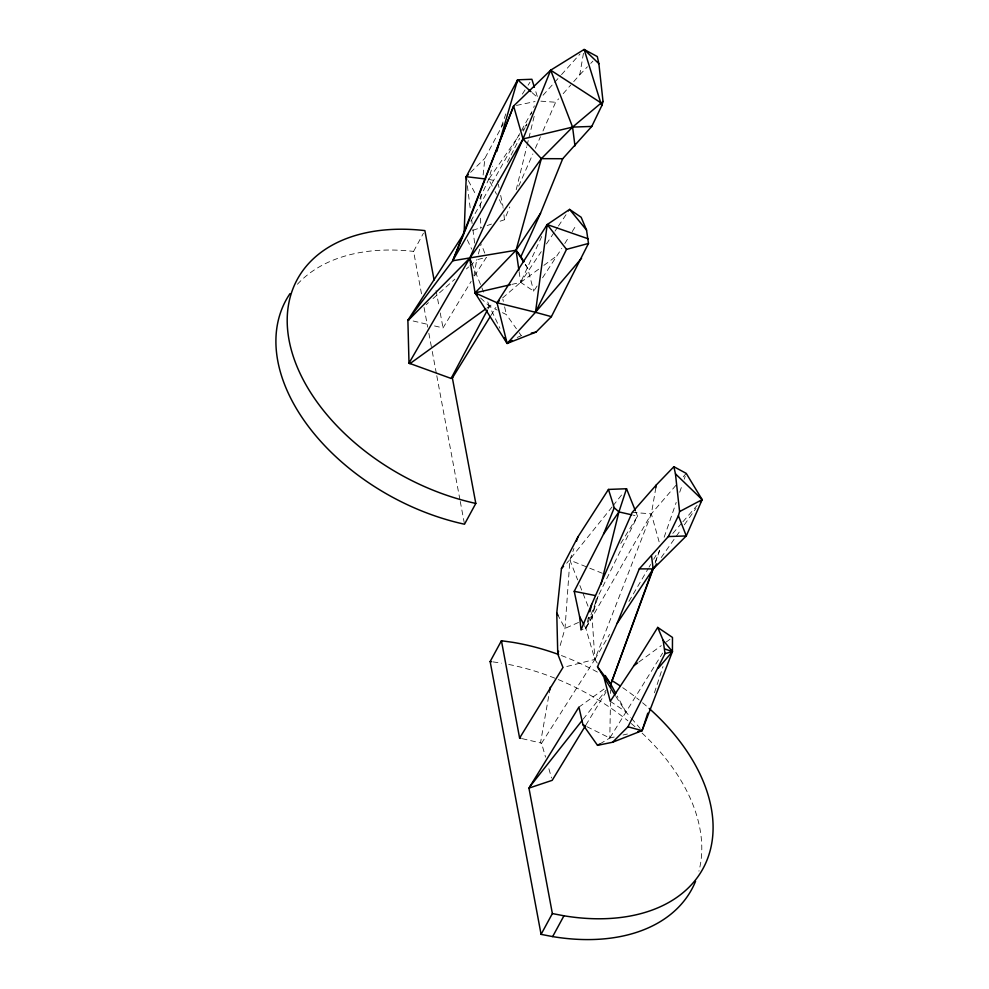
<?xml version="1.0" encoding="UTF-8"?>
<svg xmlns="http://www.w3.org/2000/svg" width="989" height="989" viewBox="0 0 989 989"><rect width="100%" height="100%" fill="white"/><g stroke="black" fill="none" stroke-linecap="round" stroke-linejoin="round"><path stroke-width="0.74" stroke-dasharray="4.95 3.71" d="M599.989 743.889L609.805 738.029L610.448 702.66M610.621 693.437L610.67 690.359M481.074 194.474L480.32 207.95M483.127 175.004L484.882 158.314L503.302 123.712M573.731 81.63L579.764 74.756L583.609 52.429M655.843 487.8L651.355 513.835L594.884 659.403L541.576 743.258L545.557 757.154M473.929 275.733L476.735 259.761L486.403 257.325L474.473 275.943M541.576 743.258L540.501 742.9L549.723 690.334M596.33 598.617L592.077 616.493L585.834 628.299L581.038 629.906M516.209 189.752L526.704 146.829M527.063 145.346L528.509 139.424M528.88 137.953L534.307 115.75M597.269 663.125L594.884 659.403L585.834 628.299L588.764 616.32M478.355 254L481.21 243.912M560.194 645.508L565.016 628.398L569.887 560.157L573.929 548.487M479.85 198.702L488.64 179.368L492.485 166.201M635.89 512.042L637.546 516.147L598.122 596.12L592.077 616.493L594.884 659.403L562.976 667.464M654.434 692.782L662.989 666.574M664.163 537.237L676.204 502.412M679.703 492.25L682.212 484.993M684.215 479.183L685.229 476.29M501.398 126.679L505.824 113.896M655.175 563.186L659.663 550.267M655.41 561.789L659.601 550.267M584.45 625.691L585.834 628.299L598.122 596.12M530.982 114.094L531.649 112.449M533.664 107.504L534.332 105.86M500.137 221.202L504.464 219.756L509.792 206.973M518.669 186.142L532.848 153.975M535.383 148.226L540.439 136.742M542.973 130.993L555.633 102.263L558.649 98.826M502.647 297.899L520.659 282.36L542.157 235.567M507.419 162.109L510.472 156.151M511.09 154.964L514.144 149.005M514.75 147.806L519.645 138.275M523.305 131.129L525.134 127.544M525.752 126.357L526.964 123.971L522.612 130.264M488.022 308.939L489.468 306.219L492.979 303.697M421.499 293.844L413.575 251.404L423.453 233.194M470.863 221.19L520.783 131.673M521.524 130.338L531.958 111.633M585.834 628.299L651.355 513.835L677.255 483.782M594.884 659.403L609.583 634.369M628.93 601.423L648.277 568.477M649.044 567.154L650.601 564.521M653.692 559.255L656.016 555.299M434.505 325.937L443.035 327.915L471.123 281.408M586.971 726.73L609.805 738.029L662.655 653.086M585.896 725.024L605.973 692.115M490.841 315.615L495.909 307.406M620.746 543.418L637.546 516.147L633.244 515.17M542.565 277.798L561.789 248.35M564.768 243.566L569.244 236.396M572.211 231.611L576.686 224.429M522.365 94.091L525.53 89.158M528.077 85.202L529.98 82.235M511.832 284.399L520.659 282.36L533.701 291.162L538.127 284.473M519.114 271.654L520.659 282.36L541.255 251.639M546.41 243.962L554.137 232.44M554.99 231.166L557.573 227.322M558.426 226.036L568.724 210.682M492.238 186.13L488.64 179.368L519.126 135.308M661.196 557.586L675.438 537.423M676.34 536.162L680.791 529.869M684.351 524.825L695.922 508.445M583.164 719.164L606.022 690.235M612.129 506.9L566.722 563.273M613.093 505.688L622.687 493.585M683.238 476.846L686.23 473.385M672.804 533.417L681.916 522.921M682.929 521.759L697.097 505.453M563.174 93.671L570.715 85.066M543.06 95.228L560.503 75.77M561.529 74.62L580.011 54.024M579.764 74.756L587.441 66.795M590.73 63.383L592.918 61.108M470.616 172.37L484.882 158.314M426.135 304.686L428.435 302.646M433.034 298.567L454.891 279.17M466.388 268.959L468.687 266.919M469.837 265.893L476.735 259.761M520.659 282.36L538.993 268.946M543.876 265.361L557.326 255.533M638.882 662.037L661.282 645.632M666.265 641.997L669.998 639.265M486.984 308.012L489.468 306.219L497.269 310.076M578.911 707.11L604.65 688.616M517.185 337.447L523.787 334.616M578.54 622.44L565.016 628.398L558.13 615.541M588.022 618.273L592.077 616.493L590.965 613.674M472.791 230.326L481.433 227.445M487.181 225.529L491.508 224.083M609.805 738.029L614.206 737.028M623.008 735.012L627.409 734.011M516.481 105.427L535.061 101.546M540.872 101.162L555.633 102.263M632.206 512.413L651.355 513.835L660.256 545.928M493.029 661.901L501.608 663.162M488.64 179.368L497.652 181.172M413.155 320.992L428.101 324.454M522.217 738.672L540.501 742.9M602.35 573.286L569.887 560.157L577.65 579.875M502.474 312.66L506.38 314.589L516.406 328.756M610.275 701.312L625.777 711.759L630.574 717.322M532.107 92.669L537.682 97.614L534.789 88.454M480.592 298.023L489.468 306.219L499.94 328.274M631.538 718.422L640.167 728.436M519.138 332.625L520.956 335.197M525.221 264.471L527.73 268.34L533.701 291.162M615.863 696.404L625.777 711.759L617.21 696.021M525.456 264.446L527.73 268.34M468.316 180.604L475.993 194.981M495.118 191.545L496.552 194.252M499.433 199.654L503.203 208.086M467.303 239.857L471.704 249.141M472.037 263.84L483.658 292.089M487.725 301.979L489.468 306.219M579.875 585.513L588.195 606.628M484.771 253.135L481.853 245.593M548.87 768.75L551.528 778.009M502.845 299.173L503.352 301.373M504.613 306.874L506.38 314.589M498.32 184.337L499 187.49M500.669 195.377L503.03 206.417M436.05 290.482L439.128 306.949M440.241 312.944L443.035 327.915M424.046 307.48L427.718 327.186M428.855 333.244L431.97 349.921M432.242 351.441L436.495 374.176M436.779 375.684L459.984 499.977M460.268 501.485L464.509 524.219M467.364 185.747L470.232 208.407M471.765 220.498L472.149 223.514M472.915 229.559L474.633 243.146M503.92 214.761L504.464 219.756M480.567 218.223L480.827 228.508M508.692 664.447A187.354 122.166 28.5 0 1 627.879 720.771M631.254 723.54A187.354 122.166 28.5 0 1 635.667 727.311M642.084 733.096A187.354 122.166 28.5 0 1 698.926 871.136M561.431 655.546A187.354 122.166 28.5 0 1 598.975 672.953M622.724 687.676A187.354 122.166 28.5 0 1 639.178 699.977M642.553 702.746A187.354 122.166 28.5 0 1 648.055 707.456M297.417 284.251A187.354 122.166 28.5 0 1 413.575 251.404"/><path stroke-width="1.48" d="M610.732 687.281L610.782 684.203L653.309 567.55M534.419 87.304L531.884 79.281L517.63 79.812L466.215 176.685L464.15 233.219L407.789 320.374L452.715 260.775L523.02 138.955L550.675 70.182L584.128 49.45L597.307 56.571L598.877 63.692L603.018 101.447L601.831 105.588L591.768 126.419L562.716 158.722L540.526 213.278L520.919 256.646L523.898 261.764M520.919 738.363L519.608 738.066L562.976 667.464L557.771 654.063L556.758 612.97L561.455 568.465L577.972 536.817L608.458 489.431L626.532 488.739L635.346 510.67M655.843 487.8L656.337 484.907L673.88 466.709L686.23 473.385L702.165 499.63L686.292 535.927L653.185 568.922L617.099 623.416L597.492 666.784L615.034 695.131M549.723 690.334L550.255 687.33M589.864 611.82L591.694 604.341L632.206 512.413L656.337 484.907M601.04 584.289L618.916 511.906L626.532 488.739M518.891 270.133L516.048 250.242L541.366 158.66L572.582 127.099L603.018 101.447M557.771 654.063L558.575 651.207M617.099 623.416L639.29 568.873L668.329 536.57L678.405 515.726L679.591 511.597L675.45 473.842L673.88 466.709M496.738 151.552L517.63 79.812L530.994 91.68M695.564 881.273A187.354 122.166 28.5 0 1 552.653 936.595L541.082 934.37L552.369 913.564L528.954 788.109L578.911 707.11L582.954 724.739L597.529 745.347L612.611 742.232L642.084 730.648L647.783 713.18M516.147 84.077L517.63 79.812M576.451 541.193L577.972 536.817M637.682 731.662L642.084 730.648L672.421 651.615L672.483 637.435L657.722 627.409L633.9 665.671L610.275 701.312L604.291 678.491M464.706 231.785L513.612 106.021L550.675 70.182L600.694 102.671L601.831 105.588M540.526 213.278L516.048 250.242L452.715 260.775L513.612 106.021L523.02 138.955L541.366 158.66L562.716 158.722M591.694 604.341L581.038 629.906L579.591 616.567L574.226 591.323L603.537 534.122L614.256 507.765L608.458 489.431M452.715 260.775L463.581 234.591M545.953 227.309L547.214 224.565L569.59 209.396L581.149 217.259L586.551 230.103L588.48 243.455L551.392 316.653L536.038 332.094L507.134 343.443L475.054 292.905L469.713 258.191L523.02 138.955L572.582 127.099L591.768 126.419M612.611 742.232L627.966 726.791L665.041 653.605L663.112 640.254L657.722 627.409M588.48 243.455L566.524 249.364L535.494 312.301L507.134 343.443L504.514 337.929M541.366 158.66L469.713 258.191L407.901 320.696L409.001 363.173L451.108 378.441L487.293 310.311M490.074 316.851L452.381 377.971L475.808 503.426L464.509 524.219A187.354 122.166 28.5 0 1 289.95 293.696M541.082 934.37L490.148 661.554L501.435 640.748L512.908 642.356A187.354 122.166 28.5 0 1 558.661 654.52M552.653 936.595L563.953 915.789A187.354 122.166 28.5 0 0 706.764 860.702A187.354 122.166 28.5 0 0 649.13 708.408M409.001 363.173L469.713 258.191L471.456 262.431M585.092 726.346L552.183 780.333L528.954 788.109M512.166 340.451L507.134 343.443L497.022 302.758L547.214 224.565L588.208 238.806M603.537 534.122L618.916 511.906L631.81 514.849M656.745 563.878L653.185 568.922L610.782 684.203L615.776 693.388M700.373 502.152L702.165 499.63L675.45 473.842M453.259 376.525L451.108 378.441M529.832 786.663L582.212 720.375M581.581 258.203L535.494 312.301L497.022 302.758L475.054 292.905L516.048 250.242L520.919 256.646M658.155 668.354L672.421 651.615L663.112 640.254M466.598 179.714L466.215 176.685L468.415 174.521M561.455 568.465L563.557 566.388M497.022 302.758L499.272 300.817M633.9 665.671L637.633 662.939M409.817 363.729L485.735 308.914M597.529 745.347L599.989 743.889M679.591 511.597L702.165 499.63M665.041 653.605L672.421 651.615L664.781 648.957M510.361 284.745L475.054 292.905L477.267 294.957M531.328 333.058L532.267 332.873M533.207 332.675L536.038 332.094M668.329 536.57L686.292 535.927L678.405 515.726M639.29 568.873L653.185 568.922L651.541 556.065M490.148 661.554L491.582 661.715M466.215 176.685L485.648 179.009M407.913 319.88L408.89 320.003M563.953 915.789L552.369 913.564M574.226 591.323L595.131 595.514M551.392 316.653L535.494 312.301L547.214 224.565L566.524 249.364M627.966 726.791L642.084 730.648M582.954 724.739L585.636 726.062M614.256 507.765L618.916 511.906M598.877 63.692L584.128 49.45L600.694 102.671M569.59 209.396L586.551 230.103M597.492 666.784L610.782 684.203L605.219 675.524M516.048 250.242L523.552 261.875M556.758 612.97L558.13 615.541M579.591 616.567L583.757 624.393M550.675 70.182L572.582 127.099L574.98 145.915M434.097 280.011L424.862 230.598A187.354 122.166 28.5 0 0 289.072 340.167A187.354 122.166 28.5 0 0 475.808 503.426M501.435 640.748L519.608 738.066M611.61 680.383A187.354 122.166 28.5 0 1 620.288 686.007"/></g></svg>
